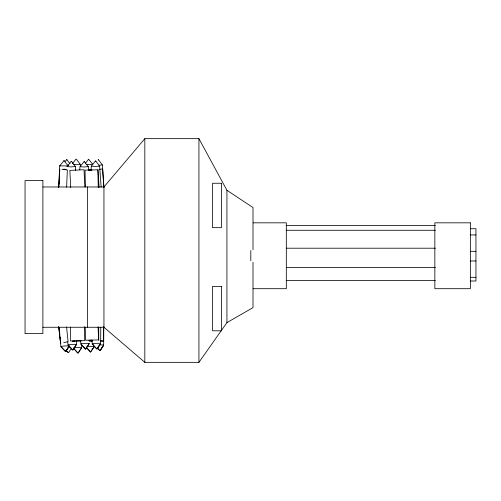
<?xml version="1.0" encoding="UTF-8"?>
<svg xmlns="http://www.w3.org/2000/svg" width="501" height="501" viewBox="0 0 501 501"><rect width="100%" height="100%" fill="white"/><g stroke="black" fill="none" stroke-linecap="round" stroke-linejoin="round"><path stroke-width="0.75" d="M76.44 340.68L76.415 344.544L72.814 349.98L68.061 345.095L67.723 342.033M81.719 345.227L81.701 347.544L78.219 352.948L81.65 347.65A4.202 0.413 -3.4 0 0 78.82 347.35A4.202 0.413 -3.4 0 0 73.735 347.863M93.036 344.2A4.202 0.413 -3.4 0 1 95.597 343.41A4.202 0.413 -3.4 0 1 100.607 343.598L97.144 348.903L100.651 343.486L100.776 327.278M97.751 348.389L99.705 350.562L100.169 350.531L103.657 345.126L103.795 326.602M59.168 183.999L59.362 179.302M59.594 173.828L59.788 169.138M66.627 187.186L67.341 169.989L62.055 169.394M58.692 187.468L59.719 165.856L64.04 160.677L68.098 165.862M58.811 187.011L59.632 169.457M79.809 169.801L79.96 166.714L84.212 161.535L88.333 166.72L88.552 169.808M91.094 170.09L91.276 166.232L95.365 161.071L95.835 161.084L99.655 166.232L101.127 187.073M65.487 351.558L69.263 346.103A4.202 0.413 -3.4 0 0 64.203 346.028A4.202 0.413 -3.4 0 0 61.141 346.748L65.487 351.558L69.207 346.21M65.781 351.489L69.263 346.103M68.518 352.673L71.355 348.514M89.259 343.523L85.784 348.921L85.32 348.947L85.784 348.921L89.203 343.636A4.202 0.413 -3.4 0 0 84.199 343.448A4.202 0.413 -3.4 0 0 81.638 344.237M94.263 346.554L90.606 352.003M91.877 340.21L92.303 344.043L96.737 348.934L100.651 343.486M97.852 348.433L99.718 350.568L100.169 350.512L103.657 345.126M76.359 344.65L72.927 349.948L72.476 349.967L68.293 345.189A4.202 0.413 -3.4 0 1 71.9 344.425A4.202 0.413 -3.4 0 1 76.371 344.65M94.207 346.667L90.487 352.015L86.397 347.656M100.181 350.525L103.601 345.233M42.892 327.266L103.945 327.266L144.82 362.342L198.935 362.342L226.928 322.631L253.005 307.62L253.005 262.274M65.168 161.522L66.533 159.8L66.996 159.813M75.357 166.532L70.96 166.883L67.053 166.601L71.142 161.441L71.605 161.441L75.426 166.601L75.701 170.459M72.313 163.746L75.952 159.161L76.415 159.174L80.235 164.322L80.398 166.639M85.389 163.282L88.564 159.268M103.945 327.266L103.945 186.973L144.82 138.658L198.935 138.658L226.928 190.28L253.005 207.539L253.005 249.761M67.053 166.601L67.754 166.457M80.173 166.645L83.867 167.002L88.264 166.645M88.639 159.287L92.854 164.428L86.329 164.672M91.495 166.157L95.184 166.514L99.58 166.163M71.605 161.454L71.173 161.454M84.512 161.566L84.08 161.566M98.565 159.819L98.115 159.825L98.572 159.832L102.392 164.986L103.97 187.361M63.715 342.709L68.111 341.638L66.558 326.877M60.421 165.718L59.719 165.856L67.886 165.937M65.556 351.483L60.909 346.661L58.698 326.746M99.536 169.369L102.636 168.95L103.788 187.493M90.556 351.94L86.141 347.206M72.369 341.338L74.492 341.181M88.226 169.795L91.263 169.614M89.648 170.071L91.921 169.939M67.447 165.236L68.487 165.205M99.016 165.255L102.323 164.91M88.439 170.021L91.458 169.939M89.197 340.361L92.228 340.292M72.351 341.131L81.275 340.943M88.896 340.285L92.685 340.242M89.247 341.331L92.278 341.294M100.62 341.194L102.893 341.162M42.892 186.973L103.945 186.973M253.13 222.826L286.321 222.826L286.321 288.695L253.13 288.695M286.09 225.556L435.407 225.556M470.358 228.713L475.95 228.713L475.95 280.992L470.358 280.992M286.09 230.272L435.407 230.272M470.533 234.938L475.95 234.938M286.278 248.208L435.425 248.208M470.533 251.308L475.95 251.308M470.358 260.977L475.95 260.977M286.278 267.44L435.425 267.44M470.358 277.316L475.95 277.316M286.184 280.447L435.413 280.447M63.326 169.219L66.163 169.288M73.716 164.566L80.166 164.253M97.169 348.878L96.712 348.909L92.528 344.131M95.829 161.071L95.378 161.078M64.272 160.696L63.821 160.702M100.15 340.448L103.651 341.156L103.626 327.234M66.539 159.806L66.996 159.8L69.971 163.821M73.841 348.64L77.755 352.98L78.219 352.929L77.761 352.967L73.578 348.189M66.27 350.493L68.299 352.635L66.37 350.537M81.137 344.174L85.339 348.972L80.905 344.081L80.567 341.018M58.78 326.733L60.577 343.047M59.143 327.879L59.387 330.215M59.638 332.545L59.882 334.875M60.126 337.204L60.37 339.54M60.533 341.093L60.784 343.423M97.989 169.582L99.092 187.355M84.857 186.785L83.999 169.733L69.858 170.421L70.71 187.474M98.064 326.921L98.597 339.935L85.709 340.217L85.176 327.203M98.252 187.437L97.852 169.808L85.032 170.127L85.414 186.992M84.512 326.715L84.707 340.674L70.578 340.974L70.384 327.015M98.728 327.021L98.753 340.166M250.813 250.538L250.813 260.714M226.928 190.28L226.928 322.631M198.935 138.658L198.935 362.342M144.82 138.658L144.82 362.342M87.531 186.973L87.531 327.266M86.892 346.755A4.202 0.413 -3.4 0 1 91.89 346.354A4.202 0.413 -3.4 0 1 94.219 346.667M99.142 345.007A4.202 0.413 -3.4 0 1 103.613 345.233M68.75 347.055A4.202 0.413 -3.4 0 1 69.789 347.03M42.892 180.617L25.05 180.617L25.05 333.628L42.892 333.628L42.892 180.617M221.429 183.253L212.53 183.253L212.53 227.667L221.429 227.667L221.429 183.253M470.358 222.826L434.849 222.826L434.849 288.695L470.358 288.695L470.358 222.826M221.429 286.384L212.53 286.384L212.53 330.798L221.429 330.798L221.429 286.384"/></g></svg>
